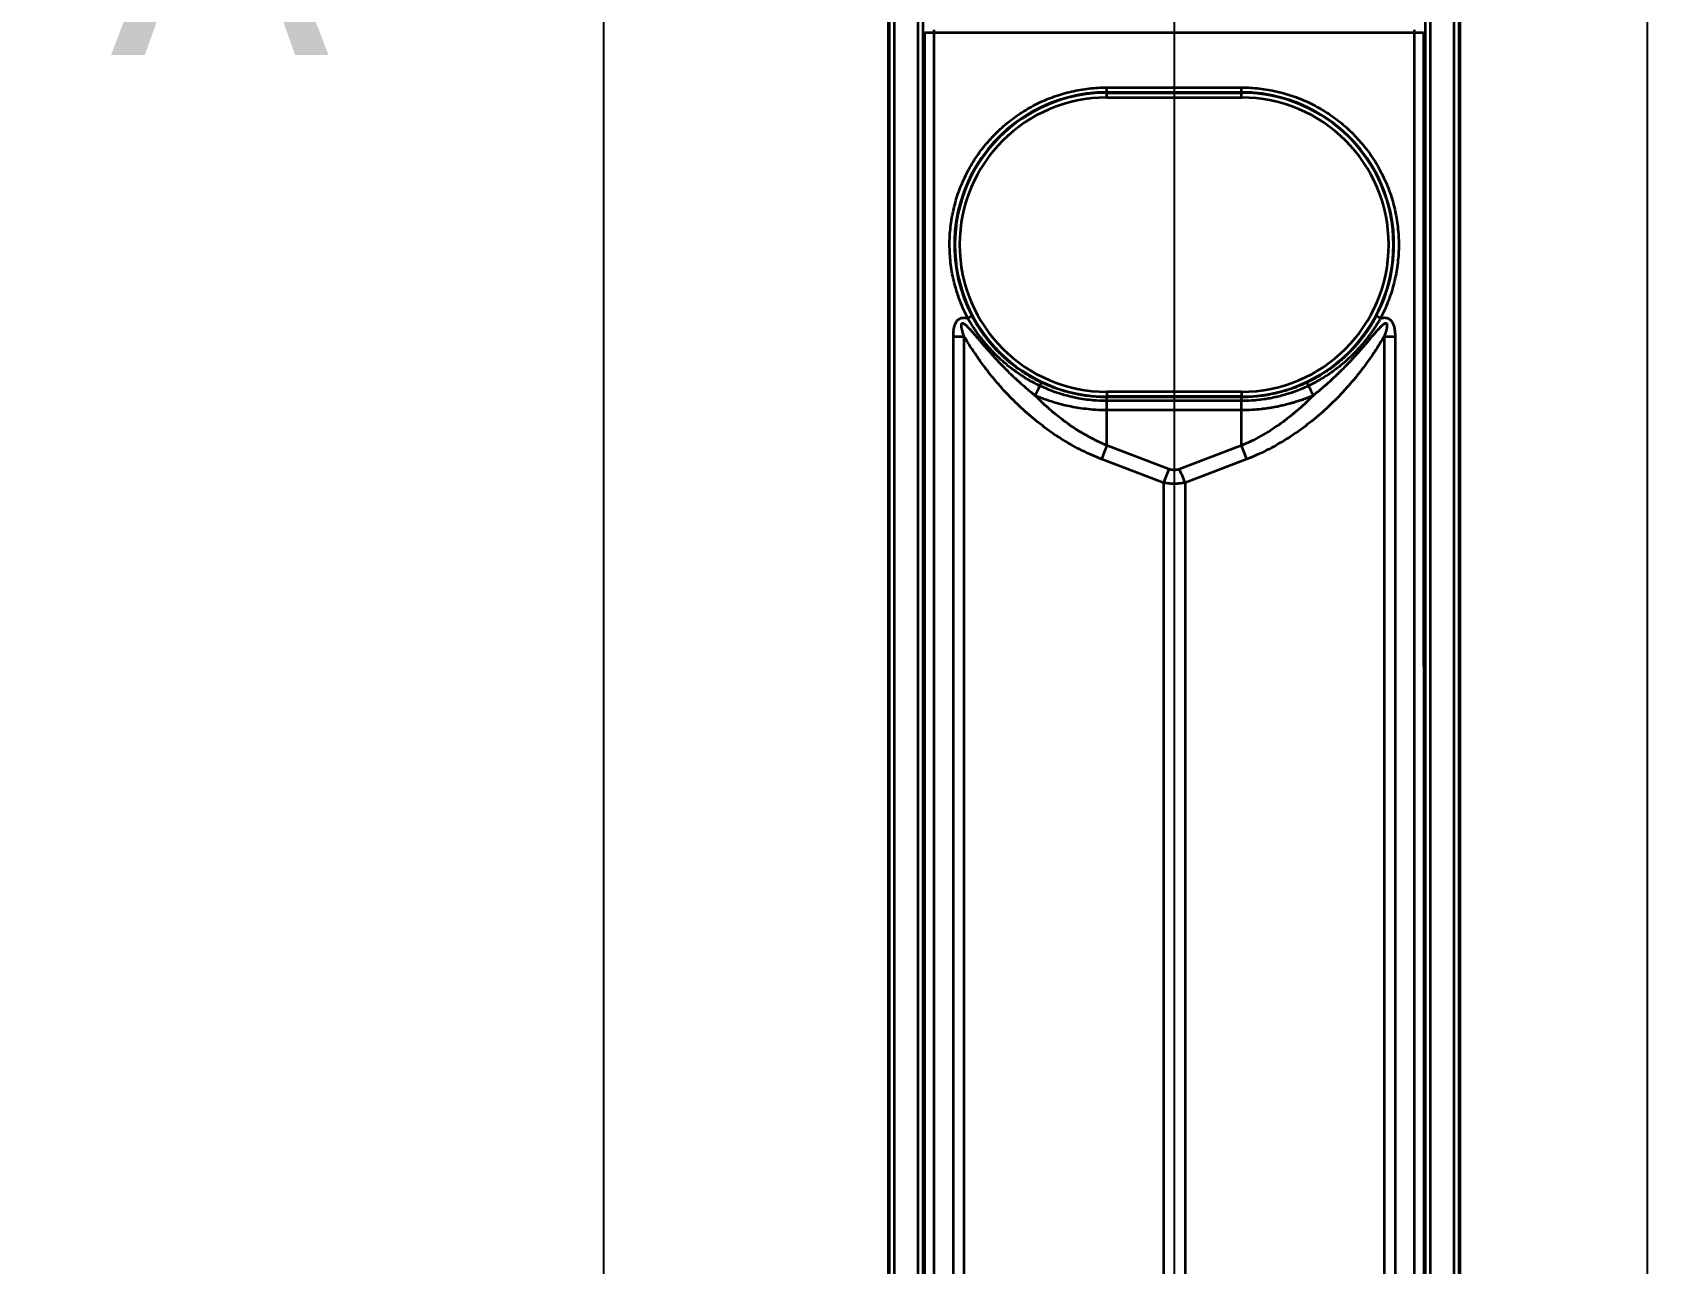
# Model space of a CAD drawing. Header units: millimetres. Extents: x 68 to 2000, y 100 to 2870.
# Drawn here: x 529.1 to 699.4, y 1846.3 to 1976.1 of the extents above; entities that cross this region are included whole.
import ezdxf

# ---------------------------------------------------------------- set-up
doc = ezdxf.new("R2010")
doc.units = ezdxf.units.MM
doc.header["$LTSCALE"] = 10
for name, color, linetype, lineweight in [('_Sichtbarkanten', 7, 'Continuous', 25), ('Bemaßung (ISO)', 7, 'Continuous', 25), ('Schnittlinie (ISO)', 7, 'Continuous', 35), ('Sichtbar schmal (ISO)', 7, 'Continuous', 35)]:
    doc.layers.add(name, color=color, linetype=linetype, lineweight=lineweight)
doc.styles.add('Bezeichnungstext (DIN)', font='verdana.ttf')
doc.styles.add('Notiztext (DIN)', font='verdana.ttf')
doc.dimstyles.new('Standard (DIN)', dxfattribs={"dimscale": 10, "dimtxt": 2.5, "dimasz": 2.5, "dimexe": 2, "dimexo": 4, "dimgap": 0.5, "dimtad": 1, "dimdec": 1, "dimrnd": 1e-08, "dimtxsty": 'Notiztext (DIN)', "dimcen": 0.09, "dimclrd": 256, "dimclre": 256, "dimclrt": 256, "dimadec": 0, "dimazin": 2, "dimtfac": 1, "dimtmove": 0, "dimatfit": 3, "dimfxl": 0, "dimtolj": 1, "dimtzin": 0, "dimlwd": -1, "dimlwe": -1, "dimarcsym": 0})

# ---------------------------------------------------------------- blocks, each defined once
blk = doc.blocks.new('2DTransSchnitt0')
at = {"layer": 'Schnittlinie (ISO)', "insert": (53.713, 197.367), "char_height": 2.5, "attachment_point": 7, "style": 'Bezeichnungstext (DIN)'}
blk.add_mtext('A', dxfattribs=at)
blk = doc.blocks.new('*D75')
at = {"layer": 'Bemaßung (ISO)', "transparency": 16777216}
for p, q in [((649.43, 1980.97), (649.43, 1480.97)), ((589.28, 1633.67), (589.28, 1480.97)), ((564.28, 1500.97), (539.28, 1500.97)), ((589.28, 1500.97), (614.28, 1500.97)), ((614.28, 1500.97), (624.43, 1500.97)), ((649.43, 1500.97), (624.43, 1500.97)), ((674.43, 1500.97), (699.43, 1500.97))]:
    blk.add_line(p, q, dxfattribs=at)
for points in [[(564.28, 1505.14), (564.28, 1496.8), (589.28, 1500.97)], [(674.43, 1505.14), (674.43, 1496.8), (649.43, 1500.97)]]:
    blk.add_solid(points, dxfattribs=at)
at = {"layer": 'Defpoints', "color": 0, "transparency": 16777216}
for p in [(649.43, 2020.97), (589.28, 1673.67), (649.43, 1500.97)]:
    blk.add_point(p, dxfattribs=at)
at = {"layer": 'Bemaßung (ISO)', "transparency": 16777216, "insert": (599.78, 1531.99), "char_height": 25, "attachment_point": 1, "style": 'Notiztext (DIN)'}
blk.add_mtext('\\A1;60', dxfattribs=at)
blk = doc.blocks.new('*D77')
at = {"layer": 'Bemaßung (ISO)', "transparency": 16777216}
for p, q in [((549.28, 2473.67), (289.28, 2473.67)), ((309.28, 2448.67), (309.28, 1698.67)), ((549.28, 1673.67), (289.28, 1673.67))]:
    blk.add_line(p, q, dxfattribs=at)
for points in [[(305.11, 2448.67), (313.45, 2448.67), (309.28, 2473.67)], [(305.11, 1698.67), (313.45, 1698.67), (309.28, 1673.67)]]:
    blk.add_solid(points, dxfattribs=at)
at = {"layer": 'Defpoints', "color": 0, "transparency": 16777216}
for p in [(589.28, 2473.67), (309.28, 1673.67), (589.28, 1673.67)]:
    blk.add_point(p, dxfattribs=at)
at = {"layer": 'Bemaßung (ISO)', "transparency": 16777216, "insert": (278.14, 2050.17), "char_height": 25, "attachment_point": 1, "rotation": 90, "style": 'Notiztext (DIN)'}
blk.add_mtext('\\A1;800', dxfattribs=at)
blk = doc.blocks.new('*D78')
at = {"layer": 'Bemaßung (ISO)', "transparency": 16777216}
for p, q in [((584.44, 2423.66), (477.2, 2423.66)), ((497.2, 1748.68), (497.2, 2398.66)), ((584.44, 1723.68), (477.2, 1723.68))]:
    blk.add_line(p, q, dxfattribs=at)
for points in [[(493.04, 2398.66), (501.37, 2398.66), (497.2, 2423.66)], [(493.04, 1748.68), (501.37, 1748.68), (497.2, 1723.68)]]:
    blk.add_solid(points, dxfattribs=at)
at = {"layer": 'Defpoints', "color": 0, "transparency": 16777216}
for p in [(497.2, 2423.66), (624.44, 2423.66), (624.44, 1723.68)]:
    blk.add_point(p, dxfattribs=at)
at = {"layer": 'Bemaßung (ISO)', "transparency": 16777216, "insert": (466.18, 2043.31), "char_height": 25, "attachment_point": 1, "rotation": 90, "style": 'Notiztext (DIN)'}
blk.add_mtext('\\A1;700', dxfattribs=at)

msp = doc.modelspace()

# ---------------------------------------------------------------- linework, layer by layer
at = {"layer": '_Sichtbarkanten'}
for p, q in [((589.28, 2473.67), (589.28, 1673.67)), ((699.28, 2473.67), (699.28, 1673.67)), ((619.28, 1726.57), (619.28, 2420.77)), ((679.58, 2420.77), (679.58, 1726.57))]:
    msp.add_line(p, q, dxfattribs=at)
at = {"layer": 'Sichtbar schmal (ISO)'}
for p, q in [((619.42, 1725.66), (619.42, 2421.68)), ((619.92, 2421.68), (619.92, 1725.66)), ((622.44, 1725.68), (622.44, 2421.66)), ((622.94, 2421.66), (622.94, 1725.68)), ((675.92, 1725.68), (675.92, 2421.66)), ((676.42, 2421.66), (676.42, 1725.68)), ((678.94, 1725.66), (678.94, 2421.68)), ((679.44, 2421.68), (679.44, 1725.66)), ((623.13, 1725.87), (623.15, 1976.05)), ((624.13, 1725.87), (624.15, 1976.05)), ((624.15, 1976.05), (624.15, 1976.31)), ((624.15, 1976.05), (674.71, 1976.05)), ((674.71, 1976.31), (674.71, 1976.05)), ((674.71, 1976.05), (674.73, 1725.87)), ((675.71, 1976.05), (675.73, 1725.87)), ((642.33, 1970.24), (656.53, 1970.24)), ((642.33, 1969.73), (642.33, 1970.24)), ((642.33, 1969.73), (656.53, 1969.73)), ((642.33, 1969.73), (642.33, 1969.68)), ((642.33, 1969.68), (656.53, 1969.68)), ((642.33, 1969.18), (642.33, 1969.68)), ((642.33, 1969.18), (656.53, 1969.18)), ((656.53, 1969.73), (656.53, 1970.24)), ((656.53, 1969.73), (656.53, 1969.68)), ((656.53, 1969.18), (656.53, 1969.68)), ((626.16, 1778.35), (626.16, 1943.99)), ((627.3, 1778.35), (627.3, 1943.99)), ((671.56, 1943.99), (671.56, 1778.35)), ((672.7, 1943.99), (672.7, 1778.35)), ((656.53, 1938.16), (642.33, 1938.16)), ((642.33, 1938.16), (642.33, 1937.66)), ((656.53, 1937.66), (642.33, 1937.66)), ((642.33, 1937.6), (642.33, 1937.66)), ((656.53, 1937.6), (642.33, 1937.6)), ((656.52, 1937.2), (642.34, 1937.2)), ((642.34, 1936.26), (642.34, 1937.2)), ((656.52, 1936.26), (656.52, 1937.2)), ((656.53, 1938.16), (656.53, 1937.66)), ((656.53, 1937.6), (656.53, 1937.66)), ((642.34, 1936.26), (656.52, 1936.26)), ((642.34, 1932.5), (642.34, 1936.26)), ((656.52, 1932.5), (656.52, 1936.26)), ((648.86, 1930.01), (642.34, 1932.5)), ((656.52, 1932.5), (650, 1930.01)), ((648.29, 1928.58), (641.77, 1931.07)), ((657.09, 1931.07), (650.57, 1928.58)), ((648.29, 1928.58), (648.29, 1793.77)), ((650.57, 1928.58), (650.57, 1793.77))]:
    msp.add_line(p, q, dxfattribs=at)
for centre, radius, start, end in [((642.33, 1953.67), 16.01, 90, 270), ((642.33, 1953.67), 15.51, 90, 270), ((656.53, 1953.67), 16.01, 270, 90), ((656.53, 1953.67), 15.51, 270, 90)]:
    msp.add_arc(centre, radius, start, end, dxfattribs=at)
for centre, major_axis, ratio, start_param, end_param in [((624.15, 1976.05), (-1, 0), 0.005236, 0.017454, 1.570801), ((674.71, 1976.05), (1, 0), 0.005236, 4.712384, 6.265732), ((642.33, 1953.67), (13.77, -8.28), 0.99999, 2.112215, 4.169918), ((656.53, 1953.67), (13.75, 8.3), 0.99999, 5.253098, 7.310801), ((627.69, 1945.92), (0.442, 0.234), 0.004625, 0.017453, 1.568342), ((671.17, 1945.92), (-0.442, 0.234), 0.004629, 4.714837, 6.265732), ((626.16, 1944.04), (-10, 0), 0.005236, 1.570796, 1.685164), ((672.7, 1944.04), (10, 0), 0.005236, 4.598022, 4.712389), ((636.28, 1940.68), (4.74, 8.81), 0.002481, 4.379438, 4.496654), ((635.24, 1938.69), (0.214, 0.452), 0.008853, 4.927959, 6.265731), ((663.62, 1938.69), (-0.214, 0.452), 0.008853, 0.017454, 1.355225), ((662.58, 1940.68), (-4.74, 8.81), 0.002481, 1.786532, 1.903743), ((642.33, 1937.1), (-0.005, 0.5), 0.011362, 4.911957, 6.265594), ((642.34, 1931.04), (1.79, 4.67), 0.108522, 1.294198, 1.606695), ((656.52, 1931.04), (-1.79, 4.67), 0.108522, 4.67649, 4.988987), ((648.86, 1928.55), (1.79, 4.67), 0.108522, 1.294198, 1.606695), ((650, 1928.55), (-1.79, 4.67), 0.108522, 4.67649, 4.988987)]:
    msp.add_ellipse(centre, major_axis=major_axis, ratio=ratio, start_param=start_param, end_param=end_param, dxfattribs=at)
for points, knots in [([(627.69, 1945.92), (627.39, 1946.48), (627.13, 1947.05), (626.9, 1947.64), (626.67, 1948.23), (626.47, 1948.83), (626.31, 1949.44), (626.15, 1950.05), (626.02, 1950.67), (625.93, 1951.3), (625.84, 1951.92), (625.79, 1952.55), (625.77, 1953.19), (625.75, 1953.82), (625.77, 1954.45), (625.82, 1955.08), (625.88, 1955.71), (625.97, 1956.33), (626.09, 1956.95), (626.22, 1957.57), (626.38, 1958.19), (626.57, 1958.79), (626.77, 1959.39), (627, 1959.98), (627.26, 1960.55), (627.52, 1961.13), (627.82, 1961.69), (628.14, 1962.23), (628.47, 1962.77), (628.83, 1963.29), (629.21, 1963.79), (629.6, 1964.29), (630.01, 1964.77), (630.46, 1965.22), (630.9, 1965.67), (631.36, 1966.1), (631.85, 1966.5), (632.34, 1966.9), (632.85, 1967.27), (633.38, 1967.61), (633.91, 1967.95), (634.46, 1968.26), (635.03, 1968.54), (635.6, 1968.82), (636.19, 1969.07), (636.78, 1969.28), (637.38, 1969.49), (637.99, 1969.67), (638.61, 1969.81), (639.22, 1969.96), (639.85, 1970.06), (640.47, 1970.13), (641.09, 1970.2), (641.71, 1970.24), (642.33, 1970.24)], [0, 0, 0, 0, 0.0555556, 0.0555556, 0.0555556, 0.1111111, 0.1111111, 0.1111111, 0.1666667, 0.1666667, 0.1666667, 0.2222222, 0.2222222, 0.2222222, 0.2777778, 0.2777778, 0.2777778, 0.3333333, 0.3333333, 0.3333333, 0.3888889, 0.3888889, 0.3888889, 0.4444444, 0.4444444, 0.4444444, 0.5, 0.5, 0.5, 0.5555556, 0.5555556, 0.5555556, 0.6111111, 0.6111111, 0.6111111, 0.6666667, 0.6666667, 0.6666667, 0.7222222, 0.7222222, 0.7222222, 0.7777778, 0.7777778, 0.7777778, 0.8333333, 0.8333333, 0.8333333, 0.8888889, 0.8888889, 0.8888889, 0.9444444, 0.9444444, 0.9444444, 1, 1, 1, 1]), ([(626.16, 1943.99), (626.16, 1944.07), (626.16, 1944.23), (626.17, 1944.44), (626.19, 1944.64), (626.22, 1944.83), (626.26, 1945), (626.3, 1945.16), (626.36, 1945.31), (626.42, 1945.44), (626.49, 1945.56), (626.57, 1945.67), (626.65, 1945.76), (626.74, 1945.83), (626.84, 1945.88), (626.95, 1945.93), (627.07, 1945.96), (627.21, 1945.98), (627.36, 1945.98), (627.52, 1945.96), (627.63, 1945.93), (627.69, 1945.92)], [0, 0, 0, 0, 0.0526316, 0.1052632, 0.1578947, 0.2105263, 0.2631579, 0.3157895, 0.3684211, 0.4210526, 0.4736842, 0.5263158, 0.5789474, 0.6315789, 0.6842105, 0.7368421, 0.7894737, 0.8421053, 0.8947368, 0.9473684, 0.9999999, 0.9999999, 0.9999999, 0.9999999]), ([(627.3, 1943.99), (627.29, 1944.01), (627.29, 1944.02), (627.28, 1944.03), (627.26, 1944.09), (627.25, 1944.14), (627.23, 1944.19), (627.21, 1944.25), (627.19, 1944.31), (627.17, 1944.37), (627.16, 1944.42), (627.14, 1944.48), (627.13, 1944.53), (627.11, 1944.58), (627.1, 1944.63), (627.09, 1944.68), (627.07, 1944.73), (627.06, 1944.78), (627.05, 1944.82), (627.04, 1944.86), (627.04, 1944.9), (627.03, 1944.94), (627.02, 1944.98), (627.02, 1945.02), (627.02, 1945.05), (627.01, 1945.09), (627.01, 1945.12), (627.01, 1945.15), (627.01, 1945.18), (627.01, 1945.21), (627.01, 1945.23), (627.01, 1945.26), (627.02, 1945.28), (627.02, 1945.3), (627.03, 1945.32), (627.03, 1945.33), (627.04, 1945.34), (627.05, 1945.36), (627.05, 1945.37), (627.06, 1945.38), (627.07, 1945.39), (627.08, 1945.39), (627.1, 1945.4), (627.11, 1945.4), (627.12, 1945.4), (627.14, 1945.4), (627.16, 1945.4), (627.18, 1945.39), (627.2, 1945.39), (627.22, 1945.38), (627.24, 1945.37), (627.27, 1945.35), (627.29, 1945.34), (627.32, 1945.32), (627.35, 1945.3), (627.38, 1945.28), (627.41, 1945.25), (627.44, 1945.23), (627.47, 1945.2), (627.5, 1945.17), (627.54, 1945.14), (627.57, 1945.11), (627.61, 1945.07), (627.65, 1945.03), (627.68, 1944.99), (627.72, 1944.95), (627.76, 1944.91), (627.8, 1944.87), (627.84, 1944.82), (627.89, 1944.78), (627.93, 1944.73), (627.98, 1944.68), (628.02, 1944.63), (628.05, 1944.59), (628.08, 1944.56), (628.11, 1944.52), (628.13, 1944.5), (628.15, 1944.48), (628.17, 1944.46), (628.22, 1944.4), (628.27, 1944.34), (628.33, 1944.28), (628.38, 1944.21), (628.44, 1944.15), (628.5, 1944.08), (628.56, 1944), (628.63, 1943.93), (628.69, 1943.85), (628.76, 1943.78), (628.83, 1943.7), (628.9, 1943.61), (628.97, 1943.53), (629.04, 1943.44), (629.12, 1943.35), (629.12, 1943.35), (629.12, 1943.35), (629.13, 1943.34), (629.21, 1943.25), (629.29, 1943.15), (629.38, 1943.05), (629.46, 1942.95), (629.56, 1942.84), (629.65, 1942.73), (629.75, 1942.62), (629.85, 1942.51), (629.96, 1942.39), (630.03, 1942.3), (630.11, 1942.22), (630.19, 1942.13), (630.22, 1942.09), (630.26, 1942.05), (630.3, 1942.01), (630.41, 1941.88), (630.54, 1941.75), (630.66, 1941.61), (630.79, 1941.47), (630.93, 1941.33), (631.07, 1941.18), (631.18, 1941.06), (631.29, 1940.95), (631.4, 1940.83), (631.44, 1940.79), (631.48, 1940.75), (631.52, 1940.71), (631.68, 1940.55), (631.84, 1940.38), (632.02, 1940.21), (632.2, 1940.04), (632.39, 1939.86), (632.59, 1939.67), (632.66, 1939.6), (632.74, 1939.52), (632.83, 1939.44), (632.95, 1939.33), (633.08, 1939.21), (633.22, 1939.09), (633.45, 1938.89), (633.68, 1938.68), (633.94, 1938.46), (634.12, 1938.31), (634.31, 1938.15), (634.5, 1937.99), (634.59, 1937.93), (634.67, 1937.86), (634.76, 1937.79)], [0, 0, 0, 0, 0.0051319, 0.0051319, 0.0051319, 0.0243902, 0.0243902, 0.0243902, 0.0487805, 0.0487805, 0.0487805, 0.0731707, 0.0731707, 0.0731707, 0.097561, 0.097561, 0.097561, 0.1219512, 0.1219512, 0.1219512, 0.1463415, 0.1463415, 0.1463415, 0.1707317, 0.1707317, 0.1707317, 0.195122, 0.195122, 0.195122, 0.2195122, 0.2195122, 0.2195122, 0.2439024, 0.2439024, 0.2439024, 0.2682927, 0.2682927, 0.2682927, 0.2926829, 0.2926829, 0.2926829, 0.3170732, 0.3170732, 0.3170732, 0.3414634, 0.3414634, 0.3414634, 0.3658537, 0.3658537, 0.3658537, 0.3902439, 0.3902439, 0.3902439, 0.4146341, 0.4146341, 0.4146341, 0.4390244, 0.4390244, 0.4390244, 0.4634146, 0.4634146, 0.4634146, 0.4878049, 0.4878049, 0.4878049, 0.5121951, 0.5121951, 0.5121951, 0.5365854, 0.5365854, 0.5365854, 0.5609756, 0.5609756, 0.5609756, 0.576425, 0.576425, 0.576425, 0.5853659, 0.5853659, 0.5853659, 0.6097561, 0.6097561, 0.6097561, 0.6341463, 0.6341463, 0.6341463, 0.6585366, 0.6585366, 0.6585366, 0.6829268, 0.6829268, 0.6829268, 0.706443, 0.706443, 0.706443, 0.7073171, 0.7073171, 0.7073171, 0.7317073, 0.7317073, 0.7317073, 0.7560976, 0.7560976, 0.7560976, 0.7804878, 0.7804878, 0.7804878, 0.7973181, 0.7973181, 0.7973181, 0.804878, 0.804878, 0.804878, 0.8292683, 0.8292683, 0.8292683, 0.8536585, 0.8536585, 0.8536585, 0.872067, 0.872067, 0.872067, 0.8780488, 0.8780488, 0.8780488, 0.902439, 0.902439, 0.902439, 0.9268293, 0.9268293, 0.9268293, 0.9364488, 0.9364488, 0.9364488, 0.9512195, 0.9512195, 0.9512195, 0.9756098, 0.9756098, 0.9756098, 0.9928092, 0.9928092, 0.9928092, 0.9999998, 0.9999998, 0.9999998, 0.9999998]), ([(635.29, 1938.79), (635.26, 1938.8), (635.24, 1938.81), (635.21, 1938.82), (634.89, 1938.98), (634.59, 1939.14), (634.3, 1939.3), (634.25, 1939.32), (634.2, 1939.35), (634.15, 1939.38), (633.93, 1939.51), (633.71, 1939.64), (633.51, 1939.77), (633.4, 1939.84), (633.29, 1939.91), (633.18, 1939.98), (633.05, 1940.07), (632.93, 1940.15), (632.81, 1940.24), (632.65, 1940.35), (632.5, 1940.46), (632.35, 1940.57), (632.3, 1940.61), (632.24, 1940.65), (632.19, 1940.7), (632, 1940.84), (631.82, 1940.99), (631.65, 1941.13), (631.64, 1941.14), (631.64, 1941.14), (631.63, 1941.15), (631.47, 1941.28), (631.31, 1941.42), (631.17, 1941.55), (631.11, 1941.6), (631.06, 1941.65), (631.01, 1941.7), (630.92, 1941.78), (630.83, 1941.87), (630.74, 1941.95), (630.65, 1942.04), (630.56, 1942.13), (630.47, 1942.22), (630.43, 1942.26), (630.4, 1942.3), (630.36, 1942.34), (630.24, 1942.46), (630.12, 1942.58), (630.02, 1942.7), (630.01, 1942.71), (630.01, 1942.71), (630, 1942.72), (629.9, 1942.83), (629.8, 1942.94), (629.71, 1943.05), (629.67, 1943.09), (629.63, 1943.14), (629.59, 1943.18), (629.54, 1943.25), (629.49, 1943.31), (629.44, 1943.37), (629.37, 1943.46), (629.3, 1943.54), (629.24, 1943.62), (629.22, 1943.64), (629.21, 1943.65), (629.2, 1943.67), (629.12, 1943.77), (629.05, 1943.86), (628.98, 1943.95), (628.96, 1943.98), (628.94, 1944.01), (628.92, 1944.03), (628.87, 1944.09), (628.83, 1944.16), (628.78, 1944.22), (628.74, 1944.28), (628.69, 1944.35), (628.64, 1944.41), (628.63, 1944.43), (628.62, 1944.45), (628.61, 1944.46), (628.55, 1944.54), (628.5, 1944.62), (628.45, 1944.7), (628.43, 1944.72), (628.41, 1944.75), (628.4, 1944.77), (628.36, 1944.82), (628.33, 1944.87), (628.3, 1944.92), (628.26, 1944.98), (628.22, 1945.04), (628.18, 1945.1), (628.18, 1945.11), (628.17, 1945.12), (628.16, 1945.13), (628.12, 1945.2), (628.08, 1945.26), (628.04, 1945.33), (628.02, 1945.35), (628.01, 1945.38), (627.99, 1945.4), (627.97, 1945.45), (627.94, 1945.49), (627.91, 1945.53), (627.88, 1945.58), (627.86, 1945.63), (627.83, 1945.67), (627.82, 1945.7), (627.8, 1945.72), (627.79, 1945.74), (627.75, 1945.8), (627.72, 1945.86), (627.69, 1945.92)], [0, 0, 0, 0, 0.003974, 0.003974, 0.003974, 0.053719, 0.053719, 0.053719, 0.0625, 0.0625, 0.0625, 0.103142, 0.103142, 0.103142, 0.125, 0.125, 0.125, 0.152197, 0.152197, 0.152197, 0.1875, 0.1875, 0.1875, 0.20066, 0.20066, 0.20066, 0.248524, 0.248524, 0.248524, 0.25, 0.25, 0.25, 0.295819, 0.295819, 0.295819, 0.3125, 0.3125, 0.3125, 0.342692, 0.342692, 0.342692, 0.375, 0.375, 0.375, 0.389337, 0.389337, 0.389337, 0.435677, 0.435677, 0.435677, 0.4375, 0.4375, 0.4375, 0.481355, 0.481355, 0.481355, 0.5, 0.5, 0.5, 0.526101, 0.526101, 0.526101, 0.5625, 0.5625, 0.5625, 0.569854, 0.569854, 0.569854, 0.612652, 0.612652, 0.612652, 0.625, 0.625, 0.625, 0.654615, 0.654615, 0.654615, 0.6875, 0.6875, 0.6875, 0.6959, 0.6959, 0.6959, 0.73668, 0.73668, 0.73668, 0.75, 0.75, 0.75, 0.777234, 0.777234, 0.777234, 0.8125, 0.8125, 0.8125, 0.818055, 0.818055, 0.818055, 0.859977, 0.859977, 0.859977, 0.875, 0.875, 0.875, 0.904506, 0.904506, 0.904506, 0.9375, 0.9375, 0.9375, 0.954041, 0.954041, 0.954041, 1, 1, 1, 1]), ([(635.45, 1939.14), (635.07, 1939.33), (634.71, 1939.52), (634.37, 1939.71), (634.37, 1939.71), (634.36, 1939.72), (634.35, 1939.72), (634.03, 1939.91), (633.73, 1940.09), (633.45, 1940.28), (633.43, 1940.29), (633.42, 1940.29), (633.41, 1940.3), (633.14, 1940.48), (632.88, 1940.66), (632.65, 1940.84), (632.63, 1940.85), (632.61, 1940.87), (632.6, 1940.88), (632.37, 1941.05), (632.16, 1941.22), (631.96, 1941.39), (631.94, 1941.41), (631.92, 1941.43), (631.9, 1941.44), (631.71, 1941.61), (631.53, 1941.77), (631.36, 1941.92), (631.34, 1941.94), (631.32, 1941.96), (631.3, 1941.98), (631.14, 1942.13), (630.99, 1942.28), (630.84, 1942.43), (630.82, 1942.45), (630.8, 1942.47), (630.78, 1942.49), (630.64, 1942.64), (630.51, 1942.78), (630.39, 1942.91), (630.37, 1942.94), (630.35, 1942.96), (630.33, 1942.98), (630.21, 1943.11), (630.1, 1943.24), (630, 1943.37), (629.98, 1943.39), (629.96, 1943.42), (629.94, 1943.44), (629.84, 1943.56), (629.74, 1943.68), (629.65, 1943.8), (629.63, 1943.82), (629.61, 1943.85), (629.6, 1943.87), (629.51, 1943.98), (629.43, 1944.09), (629.35, 1944.2), (629.33, 1944.23), (629.31, 1944.25), (629.3, 1944.27), (629.22, 1944.38), (629.15, 1944.48), (629.08, 1944.58), (629.06, 1944.6), (629.05, 1944.63), (629.03, 1944.65), (628.97, 1944.75), (628.91, 1944.84), (628.85, 1944.93), (628.83, 1944.96), (628.82, 1944.98), (628.8, 1945), (628.74, 1945.09), (628.69, 1945.17), (628.64, 1945.25), (628.63, 1945.28), (628.61, 1945.3), (628.6, 1945.33), (628.55, 1945.41), (628.5, 1945.49), (628.46, 1945.56), (628.45, 1945.58), (628.43, 1945.61), (628.42, 1945.63), (628.37, 1945.71), (628.33, 1945.79), (628.29, 1945.87), (628.28, 1945.88), (628.27, 1945.89), (628.26, 1945.9), (628.22, 1945.99), (628.17, 1946.07), (628.13, 1946.15)], [0, 0, 0, 0, 0.061, 0.061, 0.061, 0.0625, 0.0625, 0.0625, 0.121959, 0.121959, 0.121959, 0.125, 0.125, 0.125, 0.183057, 0.183057, 0.183057, 0.1875, 0.1875, 0.1875, 0.244273, 0.244273, 0.244273, 0.25, 0.25, 0.25, 0.305595, 0.305595, 0.305595, 0.3125, 0.3125, 0.3125, 0.36701, 0.36701, 0.36701, 0.375, 0.375, 0.375, 0.42851, 0.42851, 0.42851, 0.4375, 0.4375, 0.4375, 0.490083, 0.490083, 0.490083, 0.5, 0.5, 0.5, 0.551722, 0.551722, 0.551722, 0.5625, 0.5625, 0.5625, 0.613401, 0.613401, 0.613401, 0.625, 0.625, 0.625, 0.675011, 0.675011, 0.675011, 0.6875, 0.6875, 0.6875, 0.736648, 0.736648, 0.736648, 0.75, 0.75, 0.75, 0.797727, 0.797727, 0.797727, 0.8125, 0.8125, 0.8125, 0.860309, 0.860309, 0.860309, 0.875, 0.875, 0.875, 0.928507, 0.928507, 0.928507, 0.9375, 0.9375, 0.9375, 1, 1, 1, 1]), ([(670.73, 1946.15), (670.69, 1946.07), (670.64, 1945.99), (670.59, 1945.9), (670.59, 1945.9), (670.59, 1945.89), (670.58, 1945.88), (670.54, 1945.8), (670.49, 1945.72), (670.44, 1945.63), (670.43, 1945.62), (670.42, 1945.6), (670.42, 1945.59), (670.37, 1945.5), (670.32, 1945.42), (670.26, 1945.33), (670.25, 1945.31), (670.24, 1945.28), (670.22, 1945.26), (670.17, 1945.18), (670.12, 1945.09), (670.06, 1945), (670.04, 1944.97), (670.02, 1944.94), (670, 1944.91), (669.94, 1944.83), (669.89, 1944.74), (669.83, 1944.65), (669.8, 1944.61), (669.77, 1944.57), (669.74, 1944.53), (669.69, 1944.44), (669.63, 1944.36), (669.56, 1944.28), (669.53, 1944.22), (669.49, 1944.17), (669.45, 1944.11), (669.39, 1944.03), (669.33, 1943.95), (669.26, 1943.87), (669.21, 1943.81), (669.16, 1943.74), (669.11, 1943.67), (669.05, 1943.6), (668.99, 1943.52), (668.92, 1943.44), (668.86, 1943.36), (668.79, 1943.28), (668.72, 1943.2), (668.66, 1943.13), (668.59, 1943.06), (668.53, 1942.98), (668.45, 1942.89), (668.36, 1942.79), (668.27, 1942.69), (668.21, 1942.63), (668.14, 1942.56), (668.08, 1942.5), (667.97, 1942.38), (667.86, 1942.27), (667.74, 1942.16), (667.68, 1942.1), (667.62, 1942.04), (667.56, 1941.98), (667.42, 1941.85), (667.28, 1941.72), (667.13, 1941.59), (667.07, 1941.54), (667.02, 1941.49), (666.96, 1941.44), (666.79, 1941.3), (666.6, 1941.14), (666.41, 1940.99), (666.36, 1940.96), (666.31, 1940.92), (666.26, 1940.88), (666.04, 1940.71), (665.81, 1940.55), (665.56, 1940.37), (665.52, 1940.35), (665.49, 1940.33), (665.45, 1940.3), (665.18, 1940.12), (664.88, 1939.94), (664.57, 1939.75), (664.55, 1939.74), (664.53, 1939.73), (664.51, 1939.72), (664.17, 1939.53), (663.8, 1939.33), (663.4, 1939.14)], [0.0000002, 0.0000002, 0.0000002, 0.0000002, 0.0625, 0.0625, 0.0625, 0.0673967, 0.0673967, 0.0673967, 0.125, 0.125, 0.125, 0.1343426, 0.1343426, 0.1343426, 0.1875, 0.1875, 0.1875, 0.2010143, 0.2010143, 0.2010143, 0.25, 0.25, 0.25, 0.2675413, 0.2675413, 0.2675413, 0.3125, 0.3125, 0.3125, 0.3339828, 0.3339828, 0.3339828, 0.375, 0.375, 0.375, 0.4003887, 0.4003887, 0.4003887, 0.4375, 0.4375, 0.4375, 0.4668486, 0.4668486, 0.4668486, 0.5, 0.5, 0.5, 0.5333854, 0.5333854, 0.5333854, 0.5625, 0.5625, 0.5625, 0.600005, 0.600005, 0.600005, 0.625, 0.625, 0.625, 0.6667219, 0.6667219, 0.6667219, 0.6875, 0.6875, 0.6875, 0.7335465, 0.7335465, 0.7335465, 0.75, 0.75, 0.75, 0.8005047, 0.8005047, 0.8005047, 0.8125, 0.8125, 0.8125, 0.8674725, 0.8674725, 0.8674725, 0.875, 0.875, 0.875, 0.9341293, 0.9341293, 0.9341293, 0.9375, 0.9375, 0.9375, 1, 1, 1, 1]), ([(671.17, 1945.92), (671.13, 1945.84), (671.08, 1945.76), (671.03, 1945.67), (671.02, 1945.67), (671.02, 1945.66), (671.02, 1945.65), (670.97, 1945.57), (670.92, 1945.49), (670.87, 1945.4), (670.86, 1945.39), (670.85, 1945.37), (670.84, 1945.36), (670.79, 1945.27), (670.73, 1945.19), (670.68, 1945.1), (670.66, 1945.08), (670.65, 1945.05), (670.63, 1945.03), (670.58, 1944.95), (670.52, 1944.86), (670.46, 1944.77), (670.44, 1944.74), (670.42, 1944.71), (670.4, 1944.67), (670.34, 1944.59), (670.28, 1944.5), (670.22, 1944.42), (670.19, 1944.37), (670.16, 1944.33), (670.13, 1944.29), (670.07, 1944.2), (670, 1944.12), (669.94, 1944.03), (669.9, 1943.98), (669.86, 1943.92), (669.82, 1943.87), (669.75, 1943.79), (669.69, 1943.71), (669.62, 1943.62), (669.57, 1943.56), (669.52, 1943.49), (669.46, 1943.42), (669.4, 1943.34), (669.33, 1943.26), (669.27, 1943.18), (669.2, 1943.1), (669.13, 1943.02), (669.05, 1942.94), (668.99, 1942.87), (668.92, 1942.79), (668.86, 1942.72), (668.77, 1942.62), (668.68, 1942.52), (668.58, 1942.42), (668.52, 1942.36), (668.45, 1942.29), (668.39, 1942.22), (668.28, 1942.11), (668.16, 1941.99), (668.04, 1941.88), (667.98, 1941.82), (667.91, 1941.76), (667.85, 1941.7), (667.71, 1941.57), (667.56, 1941.43), (667.4, 1941.3), (667.34, 1941.25), (667.29, 1941.2), (667.23, 1941.15), (667.05, 1941), (666.86, 1940.84), (666.66, 1940.69), (666.61, 1940.65), (666.56, 1940.61), (666.51, 1940.57), (666.28, 1940.4), (666.04, 1940.23), (665.78, 1940.05), (665.75, 1940.03), (665.71, 1940.01), (665.68, 1939.98), (665.39, 1939.79), (665.09, 1939.6), (664.76, 1939.41), (664.74, 1939.4), (664.72, 1939.39), (664.7, 1939.38), (664.35, 1939.18), (663.98, 1938.98), (663.57, 1938.79)], [0, 0, 0, 0, 0.0625, 0.0625, 0.0625, 0.0673979, 0.0673979, 0.0673979, 0.125, 0.125, 0.125, 0.134343, 0.134343, 0.134343, 0.1875, 0.1875, 0.1875, 0.2010157, 0.2010157, 0.2010157, 0.25, 0.25, 0.25, 0.2675424, 0.2675424, 0.2675424, 0.3125, 0.3125, 0.3125, 0.3339838, 0.3339838, 0.3339838, 0.375, 0.375, 0.375, 0.4003897, 0.4003897, 0.4003897, 0.4375, 0.4375, 0.4375, 0.4668495, 0.4668495, 0.4668495, 0.5, 0.5, 0.5, 0.5333862, 0.5333862, 0.5333862, 0.5625, 0.5625, 0.5625, 0.6000058, 0.6000058, 0.6000058, 0.625, 0.625, 0.625, 0.6667228, 0.6667228, 0.6667228, 0.6875, 0.6875, 0.6875, 0.7335473, 0.7335473, 0.7335473, 0.75, 0.75, 0.75, 0.8005055, 0.8005055, 0.8005055, 0.8125, 0.8125, 0.8125, 0.8674731, 0.8674731, 0.8674731, 0.875, 0.875, 0.875, 0.9341302, 0.9341302, 0.9341302, 0.9375, 0.9375, 0.9375, 0.9999998, 0.9999998, 0.9999998, 0.9999998]), ([(664.1, 1937.79), (664.31, 1937.96), (664.51, 1938.12), (664.7, 1938.28), (664.73, 1938.3), (664.76, 1938.33), (664.79, 1938.35), (664.98, 1938.51), (665.17, 1938.67), (665.35, 1938.83), (665.38, 1938.85), (665.4, 1938.88), (665.43, 1938.9), (665.61, 1939.06), (665.79, 1939.22), (665.96, 1939.38), (665.98, 1939.4), (666.01, 1939.42), (666.03, 1939.45), (666.21, 1939.61), (666.38, 1939.77), (666.54, 1939.93), (666.57, 1939.95), (666.59, 1939.97), (666.62, 1940), (666.78, 1940.16), (666.95, 1940.32), (667.11, 1940.48), (667.14, 1940.51), (667.16, 1940.53), (667.18, 1940.55), (667.34, 1940.71), (667.5, 1940.88), (667.65, 1941.04), (667.67, 1941.06), (667.69, 1941.08), (667.71, 1941.1), (667.86, 1941.26), (668.01, 1941.41), (668.14, 1941.55), (668.16, 1941.57), (668.17, 1941.59), (668.19, 1941.6), (668.32, 1941.74), (668.44, 1941.88), (668.56, 1942), (668.57, 1942.02), (668.58, 1942.03), (668.6, 1942.05), (668.71, 1942.18), (668.82, 1942.29), (668.92, 1942.41), (668.93, 1942.42), (668.94, 1942.43), (668.95, 1942.45), (669.05, 1942.56), (669.15, 1942.67), (669.23, 1942.77), (669.25, 1942.78), (669.26, 1942.79), (669.27, 1942.8), (669.35, 1942.9), (669.44, 1943), (669.52, 1943.09), (669.53, 1943.1), (669.54, 1943.11), (669.54, 1943.12), (669.62, 1943.22), (669.7, 1943.3), (669.77, 1943.39), (669.78, 1943.4), (669.79, 1943.41), (669.79, 1943.41), (669.86, 1943.5), (669.93, 1943.58), (670, 1943.65), (670, 1943.66), (670.01, 1943.67), (670.02, 1943.68), (670.08, 1943.75), (670.14, 1943.82), (670.2, 1943.89), (670.21, 1943.9), (670.21, 1943.91), (670.22, 1943.91), (670.28, 1943.98), (670.33, 1944.05), (670.39, 1944.11), (670.39, 1944.12), (670.4, 1944.12), (670.4, 1944.13), (670.46, 1944.19), (670.51, 1944.25), (670.56, 1944.31), (670.56, 1944.31), (670.57, 1944.32), (670.57, 1944.32), (670.62, 1944.38), (670.67, 1944.43), (670.71, 1944.49), (670.71, 1944.49), (670.72, 1944.49), (670.72, 1944.5), (670.77, 1944.55), (670.81, 1944.6), (670.85, 1944.65), (670.86, 1944.65), (670.86, 1944.65), (670.86, 1944.66), (670.9, 1944.7), (670.94, 1944.75), (670.98, 1944.79), (670.99, 1944.79), (670.99, 1944.8), (670.99, 1944.8), (671.03, 1944.84), (671.07, 1944.88), (671.1, 1944.92), (671.11, 1944.92), (671.11, 1944.93), (671.11, 1944.93), (671.15, 1944.97), (671.18, 1945), (671.22, 1945.04), (671.22, 1945.04), (671.22, 1945.04), (671.22, 1945.04), (671.26, 1945.08), (671.29, 1945.11), (671.32, 1945.14), (671.36, 1945.17), (671.39, 1945.2), (671.42, 1945.23), (671.45, 1945.25), (671.48, 1945.27), (671.51, 1945.3), (671.53, 1945.32), (671.56, 1945.33), (671.58, 1945.35), (671.61, 1945.36), (671.63, 1945.37), (671.65, 1945.38), (671.67, 1945.39), (671.69, 1945.4), (671.71, 1945.4), (671.73, 1945.4), (671.74, 1945.4), (671.75, 1945.4), (671.77, 1945.39), (671.78, 1945.39), (671.79, 1945.38), (671.8, 1945.37), (671.81, 1945.36), (671.82, 1945.35), (671.83, 1945.34), (671.83, 1945.32), (671.84, 1945.3), (671.84, 1945.28), (671.85, 1945.25), (671.85, 1945.22), (671.85, 1945.2), (671.85, 1945.17), (671.85, 1945.13), (671.85, 1945.1), (671.85, 1945.06), (671.84, 1945.03), (671.84, 1944.99), (671.83, 1944.94), (671.82, 1944.9), (671.81, 1944.85), (671.8, 1944.8), (671.79, 1944.75), (671.78, 1944.7), (671.77, 1944.65), (671.75, 1944.59), (671.73, 1944.53), (671.72, 1944.47), (671.7, 1944.41), (671.68, 1944.35), (671.66, 1944.28), (671.64, 1944.21), (671.61, 1944.14), (671.59, 1944.07), (671.56, 1943.99)], [0, 0, 0, 0, 0.021602, 0.021602, 0.021602, 0.025, 0.025, 0.025, 0.046683, 0.046683, 0.046683, 0.05, 0.05, 0.05, 0.071771, 0.071771, 0.071771, 0.075, 0.075, 0.075, 0.096858, 0.096858, 0.096858, 0.1, 0.1, 0.1, 0.121962, 0.121962, 0.121962, 0.125, 0.125, 0.125, 0.147062, 0.147062, 0.147062, 0.15, 0.15, 0.15, 0.172132, 0.172132, 0.172132, 0.175, 0.175, 0.175, 0.197202, 0.197202, 0.197202, 0.2, 0.2, 0.2, 0.22229, 0.22229, 0.22229, 0.225, 0.225, 0.225, 0.247382, 0.247382, 0.247382, 0.25, 0.25, 0.25, 0.27247, 0.27247, 0.27247, 0.275, 0.275, 0.275, 0.297556, 0.297556, 0.297556, 0.3, 0.3, 0.3, 0.322644, 0.322644, 0.322644, 0.325, 0.325, 0.325, 0.347732, 0.347732, 0.347732, 0.35, 0.35, 0.35, 0.37282, 0.37282, 0.37282, 0.375, 0.375, 0.375, 0.397906, 0.397906, 0.397906, 0.4, 0.4, 0.4, 0.422993, 0.422993, 0.422993, 0.425, 0.425, 0.425, 0.44808, 0.44808, 0.44808, 0.45, 0.45, 0.45, 0.473168, 0.473168, 0.473168, 0.475, 0.475, 0.475, 0.498257, 0.498257, 0.498257, 0.5, 0.5, 0.5, 0.523345, 0.523345, 0.523345, 0.525, 0.525, 0.525, 0.548432, 0.548432, 0.548432, 0.573519, 0.573519, 0.573519, 0.598606, 0.598606, 0.598606, 0.623693, 0.623693, 0.623693, 0.648779, 0.648779, 0.648779, 0.673862, 0.673862, 0.673862, 0.698942, 0.698942, 0.698942, 0.724027, 0.724027, 0.724027, 0.749124, 0.749124, 0.749124, 0.77422, 0.77422, 0.77422, 0.799304, 0.799304, 0.799304, 0.824389, 0.824389, 0.824389, 0.849477, 0.849477, 0.849477, 0.874564, 0.874564, 0.874564, 0.899651, 0.899651, 0.899651, 0.924738, 0.924738, 0.924738, 0.949825, 0.949825, 0.949825, 0.974913, 0.974913, 0.974913, 1, 1, 1, 1]), ([(671.17, 1945.92), (671.22, 1945.93), (671.28, 1945.95), (671.33, 1945.95), (671.38, 1945.96), (671.44, 1945.97), (671.49, 1945.97), (671.54, 1945.98), (671.58, 1945.98), (671.63, 1945.98), (671.68, 1945.97), (671.72, 1945.97), (671.77, 1945.96), (671.81, 1945.96), (671.85, 1945.95), (671.89, 1945.93), (671.93, 1945.92), (671.97, 1945.91), (672, 1945.89), (672.04, 1945.87), (672.07, 1945.86), (672.1, 1945.83), (672.13, 1945.81), (672.16, 1945.79), (672.2, 1945.76), (672.23, 1945.73), (672.26, 1945.7), (672.29, 1945.67), (672.32, 1945.63), (672.35, 1945.59), (672.37, 1945.55), (672.4, 1945.51), (672.43, 1945.47), (672.45, 1945.42), (672.47, 1945.37), (672.49, 1945.32), (672.52, 1945.27), (672.54, 1945.22), (672.55, 1945.16), (672.57, 1945.1), (672.59, 1945.04), (672.6, 1944.98), (672.62, 1944.92), (672.63, 1944.85), (672.64, 1944.78), (672.65, 1944.71), (672.66, 1944.64), (672.67, 1944.57), (672.68, 1944.49), (672.69, 1944.42), (672.69, 1944.34), (672.7, 1944.25), (672.7, 1944.17), (672.7, 1944.08), (672.7, 1943.99)], [0, 0, 0, 0, 0.0555556, 0.0555556, 0.0555556, 0.1111111, 0.1111111, 0.1111111, 0.1666667, 0.1666667, 0.1666667, 0.2222222, 0.2222222, 0.2222222, 0.2777778, 0.2777778, 0.2777778, 0.3333333, 0.3333333, 0.3333333, 0.3888889, 0.3888889, 0.3888889, 0.4444444, 0.4444444, 0.4444444, 0.5, 0.5, 0.5, 0.5555556, 0.5555556, 0.5555556, 0.6111111, 0.6111111, 0.6111111, 0.6666667, 0.6666667, 0.6666667, 0.7222222, 0.7222222, 0.7222222, 0.7777778, 0.7777778, 0.7777778, 0.8333333, 0.8333333, 0.8333333, 0.8888889, 0.8888889, 0.8888889, 0.9444444, 0.9444444, 0.9444444, 0.9999994, 0.9999994, 0.9999994, 0.9999994]), ([(641.77, 1931.07), (641.11, 1931.32), (639.79, 1931.9), (637.76, 1933.02), (635.75, 1934.39), (633.9, 1935.91), (632.29, 1937.43), (630.94, 1938.9), (629.81, 1940.28), (628.85, 1941.58), (628.03, 1942.8), (627.53, 1943.6), (627.3, 1943.99)], [0, 0, 0, 0, 0.1, 0.2, 0.3, 0.4, 0.5, 0.6, 0.7, 0.8, 0.9, 0.9999999, 0.9999999, 0.9999999, 0.9999999]), ([(671.56, 1943.99), (671.3, 1943.55), (670.72, 1942.62), (669.68, 1941.1), (668.39, 1939.45), (666.83, 1937.7), (665.07, 1936), (663.24, 1934.5), (661.26, 1933.13), (659.17, 1931.95), (657.79, 1931.34), (657.09, 1931.07)], [0.0000001, 0.0000001, 0.0000001, 0.0000001, 0.1111111, 0.2222222, 0.3333333, 0.4444444, 0.5555556, 0.6666667, 0.7777778, 0.8888889, 1, 1, 1, 1]), ([(642.34, 1937.2), (641.97, 1937.2), (641.6, 1937.21), (641.24, 1937.23), (641, 1937.25), (640.76, 1937.27), (640.52, 1937.3), (640.43, 1937.31), (640.34, 1937.32), (640.24, 1937.33), (639.95, 1937.37), (639.65, 1937.42), (639.36, 1937.47), (639.14, 1937.51), (638.93, 1937.55), (638.72, 1937.6), (638.67, 1937.61), (638.62, 1937.62), (638.56, 1937.64), (638.32, 1937.69), (638.09, 1937.75), (637.85, 1937.82), (637.63, 1937.88), (637.41, 1937.95), (637.19, 1938.02), (637.11, 1938.05), (637.04, 1938.07), (636.97, 1938.1), (636.83, 1938.15), (636.69, 1938.2), (636.55, 1938.25), (636.34, 1938.33), (636.13, 1938.41), (635.93, 1938.5), (635.71, 1938.59), (635.5, 1938.69), (635.29, 1938.79)], [0, 0, 0, 0, 0.1512862, 0.1512862, 0.1512862, 0.25, 0.25, 0.25, 0.2880914, 0.2880914, 0.2880914, 0.411254, 0.411254, 0.411254, 0.5, 0.5, 0.5, 0.5218999, 0.5218999, 0.5218999, 0.6226524, 0.6226524, 0.6226524, 0.7175813, 0.7175813, 0.7175813, 0.75, 0.75, 0.75, 0.8105529, 0.8105529, 0.8105529, 0.9033709, 0.9033709, 0.9033709, 0.9999993, 0.9999993, 0.9999993, 0.9999993]), ([(642.33, 1937.6), (641.74, 1937.6), (641.16, 1937.63), (640.58, 1937.69), (640.57, 1937.7), (640.56, 1937.7), (640.56, 1937.7), (639.98, 1937.76), (639.4, 1937.86), (638.83, 1937.98), (638.82, 1937.99), (638.81, 1937.99), (638.8, 1937.99), (638.23, 1938.12), (637.67, 1938.28), (637.12, 1938.47), (637.11, 1938.47), (637.1, 1938.47), (637.09, 1938.48), (636.53, 1938.67), (635.98, 1938.89), (635.45, 1939.14)], [0, 0, 0, 0, 0.24721, 0.24721, 0.24721, 0.25, 0.25, 0.25, 0.4958374, 0.4958374, 0.4958374, 0.5, 0.5, 0.5, 0.7460488, 0.7460488, 0.7460488, 0.75, 0.75, 0.75, 1, 1, 1, 1]), ([(663.57, 1938.79), (663.31, 1938.67), (663.06, 1938.55), (662.8, 1938.44), (662.56, 1938.35), (662.33, 1938.26), (662.09, 1938.17), (662.03, 1938.15), (661.96, 1938.12), (661.89, 1938.1), (661.74, 1938.05), (661.58, 1938), (661.43, 1937.95), (661.21, 1937.88), (660.99, 1937.81), (660.77, 1937.76), (660.56, 1937.7), (660.35, 1937.65), (660.14, 1937.6), (660.12, 1937.6), (660.1, 1937.59), (660.07, 1937.59), (659.82, 1937.53), (659.58, 1937.48), (659.32, 1937.44), (659.05, 1937.39), (658.77, 1937.35), (658.5, 1937.32), (658.44, 1937.31), (658.39, 1937.3), (658.34, 1937.3), (658.08, 1937.27), (657.82, 1937.25), (657.57, 1937.23), (657.22, 1937.21), (656.87, 1937.2), (656.52, 1937.2)], [0, 0, 0, 0, 0.117035, 0.117035, 0.117035, 0.221069, 0.221069, 0.221069, 0.25, 0.25, 0.25, 0.317055, 0.317055, 0.317055, 0.411258, 0.411258, 0.411258, 0.5, 0.5, 0.5, 0.509092, 0.509092, 0.509092, 0.613594, 0.613594, 0.613594, 0.728289, 0.728289, 0.728289, 0.75, 0.75, 0.75, 0.856332, 0.856332, 0.856332, 1, 1, 1, 1]), ([(663.4, 1939.14), (662.88, 1938.89), (662.34, 1938.67), (661.78, 1938.48), (661.78, 1938.48), (661.77, 1938.48), (661.77, 1938.48), (661.22, 1938.29), (660.65, 1938.13), (660.08, 1938), (660.07, 1937.99), (660.07, 1937.99), (660.06, 1937.99), (659.48, 1937.86), (658.91, 1937.76), (658.32, 1937.7), (658.32, 1937.7), (658.31, 1937.7), (658.3, 1937.7), (657.71, 1937.63), (657.12, 1937.6), (656.53, 1937.6)], [0, 0, 0, 0, 0.247865, 0.247865, 0.247865, 0.25, 0.25, 0.25, 0.496212, 0.496212, 0.496212, 0.5, 0.5, 0.5, 0.746922, 0.746922, 0.746922, 0.75, 0.75, 0.75, 1, 1, 1, 1]), ([(634.76, 1937.79), (634.99, 1937.7), (635.22, 1937.61), (635.45, 1937.52), (635.68, 1937.43), (635.91, 1937.35), (636.14, 1937.28), (636.15, 1937.27), (636.15, 1937.27), (636.15, 1937.27), (636.38, 1937.2), (636.61, 1937.13), (636.83, 1937.06), (636.84, 1937.06), (636.85, 1937.05), (636.86, 1937.05), (637.09, 1936.98), (637.32, 1936.92), (637.55, 1936.86), (637.56, 1936.86), (637.57, 1936.86), (637.58, 1936.85), (637.82, 1936.79), (638.06, 1936.74), (638.32, 1936.68), (638.32, 1936.68), (638.33, 1936.68), (638.34, 1936.68), (638.6, 1936.62), (638.87, 1936.57), (639.16, 1936.52), (639.45, 1936.47), (639.75, 1936.43), (640.08, 1936.39), (640.09, 1936.39), (640.1, 1936.39), (640.11, 1936.39), (640.43, 1936.35), (640.77, 1936.32), (641.13, 1936.29), (641.14, 1936.29), (641.16, 1936.29), (641.17, 1936.29), (641.53, 1936.27), (641.92, 1936.26), (642.34, 1936.26)], [0, 0, 0, 0, 0.111111, 0.111111, 0.111111, 0.220336, 0.220336, 0.220336, 0.222222, 0.222222, 0.222222, 0.329141, 0.329141, 0.329141, 0.333333, 0.333333, 0.333333, 0.439952, 0.439952, 0.439952, 0.444444, 0.444444, 0.444444, 0.552777, 0.552777, 0.552777, 0.555556, 0.555556, 0.555556, 0.666667, 0.666667, 0.666667, 0.777778, 0.777778, 0.777778, 0.781114, 0.781114, 0.781114, 0.888889, 0.888889, 0.888889, 0.892496, 0.892496, 0.892496, 1, 1, 1, 1]), ([(642.34, 1932.5), (641.83, 1932.72), (641.32, 1932.96), (640.8, 1933.23), (640.79, 1933.23), (640.78, 1933.24), (640.77, 1933.24), (640.28, 1933.5), (639.78, 1933.79), (639.28, 1934.1), (639.25, 1934.12), (639.22, 1934.14), (639.18, 1934.16), (638.72, 1934.46), (638.25, 1934.78), (637.79, 1935.12), (637.73, 1935.17), (637.67, 1935.22), (637.61, 1935.26), (637.17, 1935.59), (636.75, 1935.94), (636.34, 1936.29), (636.26, 1936.36), (636.18, 1936.43), (636.11, 1936.5), (635.7, 1936.86), (635.32, 1937.23), (634.95, 1937.6), (634.88, 1937.66), (634.82, 1937.73), (634.76, 1937.79)], [0, 0, 0, 0, 0.196745, 0.196745, 0.196745, 0.2, 0.2, 0.2, 0.387801, 0.387801, 0.387801, 0.4, 0.4, 0.4, 0.57613, 0.57613, 0.57613, 0.6, 0.6, 0.6, 0.767847, 0.767847, 0.767847, 0.8, 0.8, 0.8, 0.970471, 0.970471, 0.970471, 1, 1, 1, 1]), ([(656.52, 1936.26), (656.91, 1936.26), (657.28, 1936.27), (657.63, 1936.29), (657.66, 1936.29), (657.7, 1936.29), (657.73, 1936.29), (658.04, 1936.31), (658.34, 1936.34), (658.62, 1936.37), (658.67, 1936.38), (658.73, 1936.38), (658.78, 1936.39), (659.03, 1936.42), (659.27, 1936.45), (659.5, 1936.49), (659.57, 1936.5), (659.63, 1936.51), (659.7, 1936.52), (659.91, 1936.56), (660.11, 1936.59), (660.31, 1936.63), (660.38, 1936.65), (660.45, 1936.66), (660.52, 1936.68), (660.7, 1936.72), (660.88, 1936.76), (661.05, 1936.8), (661.13, 1936.82), (661.2, 1936.83), (661.28, 1936.85), (661.44, 1936.9), (661.6, 1936.94), (661.76, 1936.98), (661.84, 1937.01), (661.92, 1937.03), (662, 1937.05), (662.16, 1937.1), (662.32, 1937.15), (662.48, 1937.2), (662.56, 1937.22), (662.63, 1937.25), (662.7, 1937.27), (662.89, 1937.33), (663.07, 1937.4), (663.25, 1937.46), (663.3, 1937.48), (663.36, 1937.5), (663.41, 1937.52), (663.64, 1937.61), (663.87, 1937.7), (664.1, 1937.79)], [0, 0, 0, 0, 0.1017511, 0.1017511, 0.1017511, 0.1111111, 0.1111111, 0.1111111, 0.2047514, 0.2047514, 0.2047514, 0.2222222, 0.2222222, 0.2222222, 0.3088109, 0.3088109, 0.3088109, 0.3333333, 0.3333333, 0.3333333, 0.4141311, 0.4141311, 0.4141311, 0.4444444, 0.4444444, 0.4444444, 0.5213578, 0.5213578, 0.5213578, 0.5555556, 0.5555556, 0.5555556, 0.6302663, 0.6302663, 0.6302663, 0.6666667, 0.6666667, 0.6666667, 0.7427651, 0.7427651, 0.7427651, 0.7777778, 0.7777778, 0.7777778, 0.8639588, 0.8639588, 0.8639588, 0.8888889, 0.8888889, 0.8888889, 0.9999989, 0.9999989, 0.9999989, 0.9999989]), ([(664.1, 1937.79), (663.61, 1937.29), (663.1, 1936.8), (662.57, 1936.33), (662.51, 1936.28), (662.45, 1936.23), (662.39, 1936.18), (661.83, 1935.7), (661.25, 1935.24), (660.65, 1934.82), (660.61, 1934.79), (660.56, 1934.76), (660.52, 1934.73), (659.89, 1934.29), (659.25, 1933.88), (658.6, 1933.52), (658.58, 1933.51), (658.56, 1933.49), (658.53, 1933.48), (657.86, 1933.11), (657.19, 1932.78), (656.52, 1932.5)], [0.0000008, 0.0000008, 0.0000008, 0.0000008, 0.2248145, 0.2248145, 0.2248145, 0.25, 0.25, 0.25, 0.4832723, 0.4832723, 0.4832723, 0.5, 0.5, 0.5, 0.7416406, 0.7416406, 0.7416406, 0.75, 0.75, 0.75, 1, 1, 1, 1]), ([(656.52, 1937.2), (656.52, 1937.24), (656.52, 1937.29), (656.52, 1937.33), (656.52, 1937.37), (656.52, 1937.4), (656.52, 1937.44), (656.52, 1937.45), (656.52, 1937.47), (656.52, 1937.49), (656.53, 1937.5), (656.53, 1937.51), (656.53, 1937.52), (656.53, 1937.55), (656.53, 1937.57), (656.53, 1937.58), (656.53, 1937.59), (656.53, 1937.6), (656.53, 1937.6)], [0, 0, 0, 0, 0.2, 0.2, 0.2, 0.4, 0.4, 0.4, 0.507758, 0.507758, 0.507758, 0.6, 0.6, 0.6, 0.8, 0.8, 0.8, 1, 1, 1, 1]), ([(650, 1930.01), (649.92, 1929.98), (649.77, 1929.94), (649.54, 1929.9), (649.32, 1929.9), (649.09, 1929.94), (648.94, 1929.98), (648.86, 1930.01)], [0.0000019, 0.0000019, 0.0000019, 0.0000019, 0.2, 0.4, 0.6, 0.8, 1, 1, 1, 1]), ([(650.57, 1928.58), (650.41, 1928.55), (650.26, 1928.52), (650.11, 1928.51), (649.95, 1928.49), (649.8, 1928.48), (649.65, 1928.47), (649.5, 1928.47), (649.35, 1928.47), (649.2, 1928.47), (649.05, 1928.48), (648.9, 1928.49), (648.75, 1928.51), (648.6, 1928.52), (648.44, 1928.55), (648.29, 1928.58)], [0.000001, 0.000001, 0.000001, 0.000001, 0.2, 0.2, 0.2, 0.4, 0.4, 0.4, 0.6, 0.6, 0.6, 0.8, 0.8, 0.8, 1, 1, 1, 1])]:
    msp.add_open_spline(points, degree=3, knots=knots, dxfattribs=at)
msp.add_open_spline([(656.53, 1970.24), (657.15, 1970.24), (658.39, 1970.17), (660.26, 1969.85), (662.09, 1969.32), (663.84, 1968.57), (665.5, 1967.64), (667.03, 1966.53), (668.43, 1965.25), (669.67, 1963.81), (670.75, 1962.24), (671.63, 1960.57), (672.32, 1958.8), (672.8, 1956.96), (673.07, 1955.08), (673.12, 1953.18), (672.96, 1951.29), (672.58, 1949.43), (671.99, 1947.63), (671.47, 1946.48), (671.17, 1945.92)], degree=3, dxfattribs=at)

# ---------------------------------------------------------------- block references
at = {"layer": 'Schnittlinie (ISO)', "xscale": 10, "yscale": 10, "zscale": 10}
msp.add_blockref('2DTransSchnitt0', (0, 0), dxfattribs=at)

# ---------------------------------------------------------------- dimensions: what is measured, and where the dimension line sits
at = {"layer": 'Bemaßung (ISO)'}
for base, p1, p2, angle, override, picture, middle in [((309.28, 1673.67), (589.28, 2473.67), (589.28, 1673.67), 90, {"dimdec": 1, "dimtp": 0, "dimtm": 0, "dimtdec": 2, "dimtofl": 0, "dimatfit": 1}, '*D77', (309.28, 2080.8)), ((497.2, 2423.66), (624.44, 1723.68), (624.44, 2423.66), 90, {"dimdec": 1, "dimtp": 0, "dimtm": 0, "dimtdec": 2, "dimtofl": 0, "dimatfit": 1}, '*D78', (497.2, 2073.67)), ((649.43, 1500.97), (589.28, 1673.67), (649.43, 2020.97), 180, {"dimdec": 0, "dimtp": 0, "dimtm": 0, "dimtdec": 0, "dimtofl": 0}, '*D75', (619.35, 1500.97))]:
    dim = msp.add_linear_dim(base=base, p1=p1, p2=p2, angle=angle, dimstyle='Standard (DIN)', override=override, dxfattribs=at)
    dim.commit()
    dim.dimension.update_dxf_attribs({"geometry": picture, "text_midpoint": middle, "dimtype": 160})

doc.saveas('drawing.dxf')
